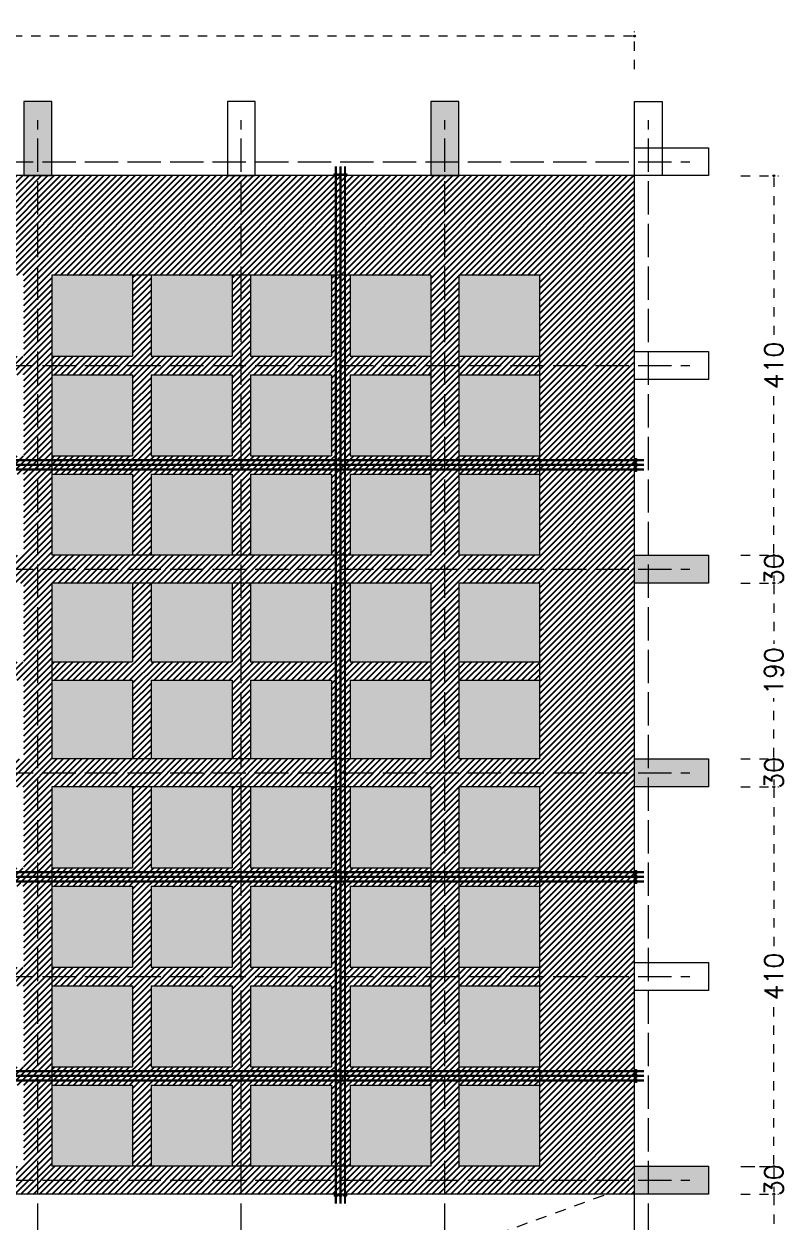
# Model space of a CAD drawing. Header units: metres. Extents: x -175 to 101, y -7 to 93.
# Drawn here: x 75.77 to 84.01, y 43.58 to 56.52 of the extents above; entities that cross this region are included whole.
import ezdxf

# ---------------------------------------------------------------- set-up
doc = ezdxf.new("R2010")
doc.units = ezdxf.units.M
doc.linetypes.add('ACAD_ISO02W100', pattern=[15, 12, -3])
doc.linetypes.add('ST_PUNTOS2', pattern=[0.03175, 0, -0.03175])
for name, color, linetype, lineweight, transparency in [('DG_COTAS', 250, 'Continuous', 5, 0.4), ('DG_DISCONTINUA', 252, 'ACAD_ISO02W100', 5, 0.6), ('DG_EJES', 253, 'ACAD_ISO02W100', 5, 0.7), ('E_TRANSPARENTE', 254, 'Continuous', 9, 0.4)]:
    doc.layers.add(name, color=color, linetype=linetype, lineweight=lineweight, transparency=transparency)
for name, color, linetype, lineweight in [('DG_MURO', 251, 'Continuous', 0), ('DG_SOMBREADO', 251, 'Continuous', 5), ('E_NERVIOS', 20, 'Continuous', 9), ('E_PILARES', 14, 'Continuous', 9), ('E_POSTENSADO', 12, 'Continuous', 13), ('E_SOMBREADO', 252, 'Continuous', 5), ('E_VIGAS', 14, 'Continuous', 9)]:
    doc.layers.add(name, color=color, linetype=linetype, lineweight=lineweight)
doc.styles.add('st_Romans', font='romans.shx')
doc.dimstyles.new('st50cm', dxfattribs={"dimscale": 0.5, "dimtxt": 0.4, "dimasz": 0.04, "dimexe": 0.1, "dimexo": 0.1, "dimgap": 0.1, "dimtad": 0, "dimdec": 1, "dimlfac": 100, "dimzin": 9, "dimdsep": 46, "dimtxsty": 'st_Romans', "dimblk": 'STDAVIDCOTA', "dimcen": 0, "dimdle": 0.05, "dimclrd": 33, "dimclre": 33, "dimclrt": 256, "dimazin": 2, "dimtfac": 1, "dimtdec": 1, "dimtofl": 0, "dimtmove": 0, "dimatfit": 3, "dimldrblk": 'DOTBLANK', "dimfxl": 1, "dimtolj": 1, "dimtzin": 1, "dimlwd": 5, "dimlwe": 5, "dimarcsym": 0})
pattern_1 = [(45, (60.478136, 37.583447), (-0.03367596, 0.03367596), [])]

# ---------------------------------------------------------------- blocks, each defined once
blk = doc.blocks.new('PILAR MARILDITA')
at = {"layer": 'DG_SOMBREADO', "transparency": 33554687}
h = blk.add_hatch(color=252, dxfattribs=at)
h.dxf.hatch_style = 1
h.paths.add_polyline_path([(-4788.306, 2918.811), (-4788.306, 2918.511), (-4789.106, 2918.511), (-4789.106, 2918.811)])
at = {"layer": 'DG_MURO'}
blk.add_lwpolyline([(-4788.306, 2918.511), (-4788.306, 2918.811), (-4789.106, 2918.811), (-4789.106, 2918.511)], close=True, dxfattribs=at)
blk = doc.blocks.new('STDAVIDCOTA')
at = {"color": 7}
blk.add_circle((0, 0), 0.5, dxfattribs=at)
blk = doc.blocks.new('*D98')
at = {"layer": 'Defpoints', "color": 0, "linetype": 'Continuous', "transparency": 16777216}
for p in [(82.368, 56.391), (64.768, 55.983), (82.368, 55.983)]:
    blk.add_point(p, dxfattribs=at)
at = {"layer": 'DG_COTAS', "color": 33, "linetype": 'ST_PUNTOS2', "lineweight": 5, "transparency": 16777216}
for p, q in [((64.768, 56.033), (64.768, 56.441)), ((82.368, 56.033), (82.368, 56.441)), ((64.788, 56.391), (73.18, 56.391)), ((82.348, 56.391), (73.956, 56.391))]:
    blk.add_line(p, q, dxfattribs=at)
at = {"layer": 'DG_COTAS', "color": 33, "linetype": 'Continuous', "lineweight": 5, "transparency": 16777216, "xscale": 0.02, "yscale": 0.02, "zscale": 0.02, "rotation": 180}
blk.add_blockref('STDAVIDCOTA', (64.768, 56.391), dxfattribs=at)
at = {"layer": 'DG_COTAS', "color": 33, "linetype": 'Continuous', "lineweight": 5, "transparency": 16777216, "xscale": 0.02, "yscale": 0.02, "zscale": 0.02}
blk.add_blockref('STDAVIDCOTA', (82.368, 56.391), dxfattribs=at)
at = {"layer": 'DG_COTAS', "linetype": 'Continuous', "transparency": 16777216, "insert": (73.568, 56.391), "char_height": 0.2, "attachment_point": 5, "style": 'st_Romans'}
blk.add_mtext('\\A1;1760', dxfattribs=at)
blk = doc.blocks.new('_DotBlank')
at = {"color": 0, "lineweight": -2}
blk.add_line((-0.5, 0), (-1, 0), dxfattribs=at)
blk.add_circle((0, 0), 0.5, dxfattribs=at)
blk = doc.blocks.new('*D111')
at = {"layer": 'Defpoints', "color": 0, "linetype": 'Continuous', "transparency": 16777216}
for p in [(83.468, 54.883), (83.468, 50.783), (83.875, 50.783)]:
    blk.add_point(p, dxfattribs=at)
at = {"layer": 'DG_COTAS', "color": 33, "linetype": 'ST_PUNTOS2', "lineweight": 5, "transparency": 16777216}
for p, q in [((83.518, 54.883), (83.925, 54.883)), ((83.875, 54.863), (83.875, 53.141)), ((83.875, 50.803), (83.875, 52.526)), ((83.518, 50.783), (83.925, 50.783))]:
    blk.add_line(p, q, dxfattribs=at)
at = {"layer": 'DG_COTAS', "color": 33, "linetype": 'Continuous', "lineweight": 5, "transparency": 16777216, "xscale": 0.02, "yscale": 0.02, "zscale": 0.02}
for p, rotation in [((83.875, 54.883), 90), ((83.875, 50.783), 270)]:
    blk.add_blockref('STDAVIDCOTA', p, dxfattribs=dict(at, rotation=rotation))
at = {"layer": 'DG_COTAS', "linetype": 'Continuous', "transparency": 16777216, "insert": (83.875, 52.833), "char_height": 0.2, "attachment_point": 5, "rotation": 90, "style": 'st_Romans'}
blk.add_mtext('\\A1;410', dxfattribs=at)
blk = doc.blocks.new('*D113')
at = {"layer": 'Defpoints', "color": 0, "linetype": 'Continuous', "transparency": 16777216}
for p in [(83.468, 50.783), (83.468, 50.483), (83.875, 50.483)]:
    blk.add_point(p, dxfattribs=at)
at = {"layer": 'DG_COTAS', "color": 33, "linetype": 'ST_PUNTOS2', "lineweight": 5, "transparency": 16777216}
for p, q in [((83.518, 50.783), (83.925, 50.783)), ((83.875, 50.763), (83.875, 50.503)), ((83.518, 50.483), (83.925, 50.483))]:
    blk.add_line(p, q, dxfattribs=at)
at = {"layer": 'DG_COTAS', "color": 33, "linetype": 'Continuous', "lineweight": 5, "transparency": 16777216, "xscale": 0.02, "yscale": 0.02, "zscale": 0.02}
for p, rotation in [((83.875, 50.783), 90), ((83.875, 50.483), 270)]:
    blk.add_blockref('STDAVIDCOTA', p, dxfattribs=dict(at, rotation=rotation))
at = {"layer": 'DG_COTAS', "linetype": 'Continuous', "transparency": 16777216, "insert": (83.875, 50.633), "char_height": 0.2, "attachment_point": 5, "rotation": 90, "style": 'st_Romans'}
blk.add_mtext('\\A1;30', dxfattribs=at)
blk = doc.blocks.new('*D114')
at = {"layer": 'Defpoints', "color": 0, "linetype": 'Continuous', "transparency": 16777216}
for p in [(83.468, 50.483), (83.468, 48.583), (83.875, 48.583)]:
    blk.add_point(p, dxfattribs=at)
at = {"layer": 'DG_COTAS', "color": 33, "linetype": 'ST_PUNTOS2', "lineweight": 5, "transparency": 16777216}
for p, q in [((83.518, 50.483), (83.925, 50.483)), ((83.875, 50.463), (83.875, 49.826)), ((83.875, 48.603), (83.875, 49.241)), ((83.518, 48.583), (83.925, 48.583))]:
    blk.add_line(p, q, dxfattribs=at)
at = {"layer": 'DG_COTAS', "color": 33, "linetype": 'Continuous', "lineweight": 5, "transparency": 16777216, "xscale": 0.02, "yscale": 0.02, "zscale": 0.02}
for p, rotation in [((83.875, 50.483), 90), ((83.875, 48.583), 270)]:
    blk.add_blockref('STDAVIDCOTA', p, dxfattribs=dict(at, rotation=rotation))
at = {"layer": 'DG_COTAS', "linetype": 'Continuous', "transparency": 16777216, "insert": (83.875, 49.533), "char_height": 0.2, "attachment_point": 5, "rotation": 90, "style": 'st_Romans'}
blk.add_mtext('\\A1;190', dxfattribs=at)
blk = doc.blocks.new('*D115')
at = {"layer": 'Defpoints', "color": 0, "linetype": 'Continuous', "transparency": 16777216}
for p in [(83.468, 48.583), (83.468, 48.283), (83.875, 48.283)]:
    blk.add_point(p, dxfattribs=at)
at = {"layer": 'DG_COTAS', "color": 33, "linetype": 'ST_PUNTOS2', "lineweight": 5, "transparency": 16777216}
for p, q in [((83.518, 48.583), (83.925, 48.583)), ((83.875, 48.563), (83.875, 48.303)), ((83.518, 48.283), (83.925, 48.283))]:
    blk.add_line(p, q, dxfattribs=at)
at = {"layer": 'DG_COTAS', "color": 33, "linetype": 'Continuous', "lineweight": 5, "transparency": 16777216, "xscale": 0.02, "yscale": 0.02, "zscale": 0.02}
for p, rotation in [((83.875, 48.583), 90), ((83.875, 48.283), 270)]:
    blk.add_blockref('STDAVIDCOTA', p, dxfattribs=dict(at, rotation=rotation))
at = {"layer": 'DG_COTAS', "linetype": 'Continuous', "transparency": 16777216, "insert": (83.875, 48.433), "char_height": 0.2, "attachment_point": 5, "rotation": 90, "style": 'st_Romans'}
blk.add_mtext('\\A1;30', dxfattribs=at)
blk = doc.blocks.new('*D116')
at = {"layer": 'Defpoints', "color": 0, "linetype": 'Continuous', "transparency": 16777216}
for p in [(83.468, 48.283), (83.518, 44.183), (83.875, 44.183)]:
    blk.add_point(p, dxfattribs=at)
at = {"layer": 'DG_COTAS', "color": 33, "linetype": 'ST_PUNTOS2', "lineweight": 5, "transparency": 16777216}
for p, q in [((83.518, 48.283), (83.925, 48.283)), ((83.875, 48.263), (83.875, 46.541)), ((83.875, 44.203), (83.875, 45.926)), ((83.568, 44.183), (83.925, 44.183))]:
    blk.add_line(p, q, dxfattribs=at)
at = {"layer": 'DG_COTAS', "color": 33, "linetype": 'Continuous', "lineweight": 5, "transparency": 16777216, "xscale": 0.02, "yscale": 0.02, "zscale": 0.02}
for p, rotation in [((83.875, 48.283), 90), ((83.875, 44.183), 270)]:
    blk.add_blockref('STDAVIDCOTA', p, dxfattribs=dict(at, rotation=rotation))
at = {"layer": 'DG_COTAS', "linetype": 'Continuous', "transparency": 16777216, "insert": (83.875, 46.233), "char_height": 0.2, "attachment_point": 5, "rotation": 90, "style": 'st_Romans'}
blk.add_mtext('\\A1;410', dxfattribs=at)
blk = doc.blocks.new('*D117')
at = {"layer": 'Defpoints', "color": 0, "linetype": 'Continuous', "transparency": 16777216}
for p in [(83.468, 44.183), (83.468, 43.883), (83.875, 43.883)]:
    blk.add_point(p, dxfattribs=at)
at = {"layer": 'DG_COTAS', "color": 33, "linetype": 'ST_PUNTOS2', "lineweight": 5, "transparency": 16777216}
for p, q in [((83.518, 44.183), (83.925, 44.183)), ((83.875, 44.163), (83.875, 43.903)), ((83.518, 43.883), (83.925, 43.883))]:
    blk.add_line(p, q, dxfattribs=at)
at = {"layer": 'DG_COTAS', "color": 33, "linetype": 'Continuous', "lineweight": 5, "transparency": 16777216, "xscale": 0.02, "yscale": 0.02, "zscale": 0.02}
for p, rotation in [((83.875, 44.183), 90), ((83.875, 43.883), 270)]:
    blk.add_blockref('STDAVIDCOTA', p, dxfattribs=dict(at, rotation=rotation))
at = {"layer": 'DG_COTAS', "linetype": 'Continuous', "transparency": 16777216, "insert": (83.875, 44.033), "char_height": 0.2, "attachment_point": 5, "rotation": 90, "style": 'st_Romans'}
blk.add_mtext('\\A1;30', dxfattribs=at)
blk = doc.blocks.new('*D118')
at = {"layer": 'Defpoints', "color": 0, "linetype": 'Continuous', "transparency": 16777216}
for p in [(83.468, 43.883), (83.468, 41.983), (83.875, 41.983)]:
    blk.add_point(p, dxfattribs=at)
at = {"layer": 'DG_COTAS', "color": 33, "linetype": 'ST_PUNTOS2', "lineweight": 5, "transparency": 16777216}
for p, q in [((83.518, 43.883), (83.925, 43.883)), ((83.875, 43.863), (83.875, 43.226)), ((83.875, 42.003), (83.875, 42.641)), ((83.518, 41.983), (83.925, 41.983))]:
    blk.add_line(p, q, dxfattribs=at)
at = {"layer": 'DG_COTAS', "color": 33, "linetype": 'Continuous', "lineweight": 5, "transparency": 16777216, "xscale": 0.02, "yscale": 0.02, "zscale": 0.02}
for p, rotation in [((83.875, 43.883), 90), ((83.875, 41.983), 270)]:
    blk.add_blockref('STDAVIDCOTA', p, dxfattribs=dict(at, rotation=rotation))
at = {"layer": 'DG_COTAS', "linetype": 'Continuous', "transparency": 16777216, "insert": (83.875, 42.933), "char_height": 0.2, "attachment_point": 5, "rotation": 90, "style": 'st_Romans'}
blk.add_mtext('\\A1;190', dxfattribs=at)
blk = doc.blocks.new('POST1')
at = {"layer": 'E_POSTENSADO'}
for p, q in [((-4661.351, 3073.912), (-4661.351, 3092.022)), ((-4661.341, 3073.912), (-4661.341, 3092.022)), ((-4661.301, 3073.912), (-4661.301, 3092.022)), ((-4661.291, 3073.912), (-4661.291, 3092.022)), ((-4661.251, 3073.912), (-4661.251, 3092.022)), ((-4661.241, 3073.912), (-4661.241, 3092.022))]:
    blk.add_line(p, q, dxfattribs=at)
at = {"layer": 'E_POSTENSADO', "linetype": 'Continuous'}
for points in [[(-4661.365, 3091.922), (-4661.365, 3091.942), (-4661.326, 3091.942), (-4661.326, 3091.922)], [(-4661.315, 3091.922), (-4661.315, 3091.942), (-4661.276, 3091.942), (-4661.276, 3091.922)], [(-4661.265, 3091.922), (-4661.265, 3091.942), (-4661.226, 3091.942), (-4661.226, 3091.922)], [(-4661.365, 3074.012), (-4661.365, 3073.992), (-4661.326, 3073.992), (-4661.326, 3074.012)], [(-4661.315, 3074.012), (-4661.315, 3073.992), (-4661.276, 3073.992), (-4661.276, 3074.012)], [(-4661.265, 3074.012), (-4661.265, 3073.992), (-4661.226, 3073.992), (-4661.226, 3074.012)]]:
    blk.add_lwpolyline(points, close=True, dxfattribs=at)
at = {"layer": 'E_TRANSPARENTE', "linetype": 'Continuous'}
blk.add_lwpolyline([(-4661.387, 3092.042), (-4661.204, 3092.042), (-4661.204, 3091.847), (-4661.387, 3091.847)], close=True, dxfattribs=at)

msp = doc.modelspace()

# ---------------------------------------------------------------- hatches: boundary and pattern name
at = {"linetype": 'Continuous', "transparency": 33554508}
h = msp.add_hatch(dxfattribs=at)
h.set_pattern_fill('ANSI31', color=256, scale=0.015)
h.set_pattern_definition(pattern_1)
h.paths.add_polyline_path([(82.3681, 54.8834), (82.3681, 54.8834), (64.7681, 54.8834), (64.7681, 53.8084), (66.9681, 53.8084), (66.9681, 50.7834), (64.7681, 50.7834), (64.7681, 50.4834), (66.9681, 50.4834), (66.9681, 48.5834), (64.7681, 48.5834), (64.7681, 48.2834), (66.9681, 48.2834), (66.9681, 44.1834), (64.7681, 44.1834), (64.7681, 43.8834), (82.3681, 43.8834), (82.3681, 44.1834)])
h.paths.add_polyline_path([(71.3681, 53.8084), (67.2681, 53.8084), (67.2681, 50.7834), (71.3681, 50.7834)], flags=16)
h.paths.add_polyline_path([(75.7681, 53.8084), (71.6681, 53.8084), (71.6681, 50.7834), (75.7681, 50.7834)], flags=16)
h.paths.add_polyline_path([(80.1681, 53.8084), (76.0681, 53.8084), (76.0681, 50.7834), (80.1681, 50.7834)], flags=16)
h.paths.add_polyline_path([(81.3431, 53.8084), (80.4681, 53.8084), (80.4681, 50.7834), (81.3431, 50.7834)], flags=16)
h.paths.add_polyline_path([(81.3431, 50.4834), (80.4681, 50.4834), (80.4681, 48.5834), (81.3431, 48.5834)], flags=16)
h.paths.add_polyline_path([(80.1681, 50.4834), (76.0681, 50.4834), (76.0681, 48.5834), (80.1681, 48.5834)], flags=16)
h.paths.add_polyline_path([(75.7681, 50.4834), (71.6681, 50.4834), (71.6681, 48.5834), (75.7681, 48.5834)], flags=16)
h.paths.add_polyline_path([(71.3681, 50.4834), (67.2681, 50.4834), (67.2681, 48.5834), (71.3681, 48.5834)], flags=16)
h.paths.add_polyline_path([(71.3681, 48.2834), (67.2681, 48.2834), (67.2681, 44.1834), (71.3681, 44.1834)], flags=16)
h.paths.add_polyline_path([(75.7681, 48.2834), (71.6681, 48.2834), (71.6681, 44.1834), (75.7681, 44.1834)], flags=16)
h.paths.add_polyline_path([(80.1681, 48.2834), (76.0681, 48.2834), (76.0681, 44.1834), (80.1681, 44.1834)], flags=16)
h.paths.add_polyline_path([(81.3431, 48.2834), (80.4681, 48.2834), (80.4681, 44.1834), (81.3431, 44.1834)], flags=16)
h = msp.add_hatch(dxfattribs=at)
h.set_pattern_fill('ANSI31', color=256, scale=0.015)
h.set_pattern_definition(pattern_1)
h.paths.add_polyline_path([(66.9681, 47.4084), (65.9681, 47.4084), (65.9681, 48.2834), (65.7681, 48.2834), (65.7681, 47.4084), (64.7681, 47.4084), (64.7681, 47.2084), (65.7681, 47.2084), (65.7681, 46.3334), (64.7681, 46.3334), (64.7681, 46.1334), (65.7681, 46.1334), (65.7681, 45.2584), (64.7681, 45.2584), (64.7681, 45.0584), (65.7681, 45.0584), (65.7681, 44.1834), (65.9681, 44.1834), (65.9681, 45.0584), (66.9681, 45.0584), (66.9681, 45.2584), (65.9681, 45.2584), (65.9681, 46.1334), (66.9681, 46.1334), (66.9681, 46.3334), (65.9681, 46.3334), (65.9681, 47.2084), (66.9681, 47.2084)])
h.paths.add_polyline_path([(71.3681, 47.4084), (70.4931, 47.4084), (70.4931, 48.2834), (70.2931, 48.2834), (70.2931, 47.4084), (69.4181, 47.4084), (69.4181, 48.2834), (69.2181, 48.2834), (69.2181, 47.4084), (68.3431, 47.4084), (68.3431, 48.2834), (68.1431, 48.2834), (68.1431, 47.4084), (67.2681, 47.4084), (67.2681, 47.2084), (68.1431, 47.2084), (68.1431, 46.3334), (67.2681, 46.3334), (67.2681, 46.1334), (68.1431, 46.1334), (68.1431, 45.2584), (67.2681, 45.2584), (67.2681, 45.0584), (68.1431, 45.0584), (68.1431, 44.1834), (68.3431, 44.1834), (68.3431, 45.0584), (69.2181, 45.0584), (69.2181, 44.1834), (69.4181, 44.1834), (69.4181, 45.0584), (70.2931, 45.0584), (70.2931, 44.1834), (70.4931, 44.1834), (70.4931, 45.0584), (71.3681, 45.0584), (71.3681, 45.2584), (70.4931, 45.2584), (70.4931, 46.1334), (71.3681, 46.1334), (71.3681, 46.3334), (70.4931, 46.3334), (70.4931, 47.2084), (71.3681, 47.2084)])
h.paths.add_polyline_path([(68.3431, 47.2084), (69.2181, 47.2084), (69.2181, 46.3334), (68.3431, 46.3334)], flags=16)
h.paths.add_polyline_path([(69.4181, 47.2084), (70.2931, 47.2084), (70.2931, 46.3334), (69.4181, 46.3334)], flags=16)
h.paths.add_polyline_path([(68.3431, 46.1334), (69.2181, 46.1334), (69.2181, 45.2584), (68.3431, 45.2584)], flags=16)
h.paths.add_polyline_path([(69.4181, 46.1334), (70.2931, 46.1334), (70.2931, 45.2584), (69.4181, 45.2584)], flags=16)
h.paths.add_polyline_path([(66.9681, 51.8584), (65.9681, 51.8584), (65.9681, 52.7334), (66.9681, 52.7334), (66.9681, 52.9334), (65.9681, 52.9334), (65.9681, 53.8084), (65.7681, 53.8084), (65.7681, 52.9334), (64.7681, 52.9334), (64.7681, 52.7334), (65.7681, 52.7334), (65.7681, 51.8584), (64.7681, 51.8584), (64.7681, 51.6584), (65.7681, 51.6584), (65.7681, 50.7834), (65.9681, 50.7834), (65.9681, 51.6584), (66.9681, 51.6584)])
h.paths.add_polyline_path([(65.9681, 50.4834), (65.7681, 50.4834), (65.7681, 49.6334), (64.7681, 49.6334), (64.7681, 49.4334), (65.7681, 49.4334), (65.7681, 48.5834), (65.9681, 48.5834), (65.9681, 49.4334), (66.9681, 49.4334), (66.9681, 49.6334), (65.9681, 49.6334)])
h.paths.add_polyline_path([(71.3681, 49.6334), (70.4931, 49.6334), (70.4931, 50.4834), (70.2931, 50.4834), (70.2931, 49.6334), (69.4181, 49.6334), (69.4181, 50.4834), (69.2181, 50.4834), (69.2181, 49.6334), (68.3431, 49.6334), (68.3431, 50.4834), (68.1431, 50.4834), (68.1431, 49.6334), (67.2681, 49.6334), (67.2681, 49.4334), (68.1431, 49.4334), (68.1431, 48.5834), (68.3431, 48.5834), (68.3431, 49.4334), (69.2181, 49.4334), (69.2181, 48.5834), (69.4181, 48.5834), (69.4181, 49.4334), (70.2931, 49.4334), (70.2931, 48.5834), (70.4931, 48.5834), (70.4931, 49.4334), (71.3681, 49.4334)])
h.paths.add_polyline_path([(70.4931, 52.7334), (71.3681, 52.7334), (71.3681, 52.9334), (70.4931, 52.9334), (70.4931, 53.8084), (70.2931, 53.8084), (70.2931, 52.9334), (69.4181, 52.9334), (69.4181, 53.8084), (69.2181, 53.8084), (69.2181, 52.9334), (68.3431, 52.9334), (68.3431, 53.8084), (68.1431, 53.8084), (68.1431, 52.9334), (67.2681, 52.9334), (67.2681, 52.7334), (68.1431, 52.7334), (68.1431, 51.8584), (67.2681, 51.8584), (67.2681, 51.6584), (68.1431, 51.6584), (68.1431, 50.7834), (68.3431, 50.7834), (68.3431, 51.6584), (69.2181, 51.6584), (69.2181, 50.7834), (69.4181, 50.7834), (69.4181, 51.6584), (70.2931, 51.6584), (70.2931, 50.7834), (70.4931, 50.7834), (70.4931, 51.6584), (71.3681, 51.6584), (71.3681, 51.8584), (70.4931, 51.8584)])
h.paths.add_polyline_path([(68.3431, 52.7334), (69.2181, 52.7334), (69.2181, 51.8584), (68.3431, 51.8584)], flags=16)
h.paths.add_polyline_path([(69.4181, 52.7334), (70.2931, 52.7334), (70.2931, 51.8584), (69.4181, 51.8584)], flags=16)
h.paths.add_polyline_path([(75.7681, 52.9334), (74.8931, 52.9334), (74.8931, 53.8084), (74.6931, 53.8084), (74.6931, 52.9334), (73.8181, 52.9334), (73.8181, 53.8084), (73.6181, 53.8084), (73.6181, 52.9334), (72.7431, 52.9334), (72.7431, 53.8084), (72.5431, 53.8084), (72.5431, 52.9334), (71.6681, 52.9334), (71.6681, 52.7334), (72.5431, 52.7334), (72.5431, 51.8584), (71.6681, 51.8584), (71.6681, 51.6584), (72.5431, 51.6584), (72.5431, 50.7834), (72.7431, 50.7834), (72.7431, 51.6584), (73.6181, 51.6584), (73.6181, 50.7834), (73.8181, 50.7834), (73.8181, 51.6584), (74.6931, 51.6584), (74.6931, 50.7834), (74.8931, 50.7834), (74.8931, 51.6584), (75.7681, 51.6584), (75.7681, 51.8584), (74.8931, 51.8584), (74.8931, 52.7334), (75.7681, 52.7334)])
h.paths.add_polyline_path([(72.7431, 52.7334), (73.6181, 52.7334), (73.6181, 51.8584), (72.7431, 51.8584)], flags=16)
h.paths.add_polyline_path([(73.8181, 52.7334), (74.6931, 52.7334), (74.6931, 51.8584), (73.8181, 51.8584)], flags=16)
h.paths.add_polyline_path([(80.1681, 52.9334), (79.2931, 52.9334), (79.2931, 53.8084), (79.0931, 53.8084), (79.0931, 52.9334), (78.2181, 52.9334), (78.2181, 53.8084), (78.0181, 53.8084), (78.0181, 52.9334), (77.1431, 52.9334), (77.1431, 53.8084), (76.9431, 53.8084), (76.9431, 52.9334), (76.0681, 52.9334), (76.0681, 52.7334), (76.9431, 52.7334), (76.9431, 51.8584), (76.0681, 51.8584), (76.0681, 51.6584), (76.9431, 51.6584), (76.9431, 50.7834), (77.1431, 50.7834), (77.1431, 51.6584), (78.0181, 51.6584), (78.0181, 50.7834), (78.2181, 50.7834), (78.2181, 51.6584), (79.0931, 51.6584), (79.0931, 50.7834), (79.2931, 50.7834), (79.2931, 51.6584), (80.1681, 51.6584), (80.1681, 51.8584), (79.2931, 51.8584), (79.2931, 52.7334), (80.1681, 52.7334)])
h.paths.add_polyline_path([(78.0181, 52.7334), (78.0181, 51.8584), (77.1431, 51.8584), (77.1431, 52.7334)], flags=16)
h.paths.add_polyline_path([(78.2181, 52.7334), (79.0931, 52.7334), (79.0931, 51.8584), (78.2181, 51.8584)], flags=16)
h.paths.add_polyline_path([(80.1681, 49.6334), (79.2931, 49.6334), (79.2931, 50.4834), (79.0931, 50.4834), (79.0931, 49.6334), (78.2181, 49.6334), (78.2181, 50.4834), (78.0181, 50.4834), (78.0181, 49.6334), (77.1431, 49.6334), (77.1431, 50.4834), (76.9431, 50.4834), (76.9431, 49.6334), (76.0681, 49.6334), (76.0681, 49.4334), (76.9431, 49.4334), (76.9431, 48.5834), (77.1431, 48.5834), (77.1431, 49.4334), (78.0181, 49.4334), (78.0181, 48.5834), (78.2181, 48.5834), (78.2181, 49.4334), (79.0931, 49.4334), (79.0931, 48.5834), (79.2931, 48.5834), (79.2931, 49.4334), (80.1681, 49.4334)])
h.paths.add_polyline_path([(75.7681, 49.6334), (74.8931, 49.6334), (74.8931, 50.4834), (74.6931, 50.4834), (74.6931, 49.6334), (73.8181, 49.6334), (73.8181, 50.4834), (73.6181, 50.4834), (73.6181, 49.6334), (72.7431, 49.6334), (72.7431, 50.4834), (72.5431, 50.4834), (72.5431, 49.6334), (71.6681, 49.6334), (71.6681, 49.4334), (72.5431, 49.4334), (72.5431, 48.5834), (72.7431, 48.5834), (72.7431, 49.4334), (73.6181, 49.4334), (73.6181, 48.5834), (73.8181, 48.5834), (73.8181, 49.4334), (74.6931, 49.4334), (74.6931, 48.5834), (74.8931, 48.5834), (74.8931, 49.4334), (75.7681, 49.4334)])
h.paths.add_polyline_path([(81.3431, 52.9334), (80.4681, 52.9334), (80.4681, 52.7334), (81.3431, 52.7334)])
h.paths.add_polyline_path([(81.3431, 51.8584), (80.4681, 51.8584), (80.4681, 51.6584), (81.3431, 51.6584)])
h.paths.add_polyline_path([(81.3431, 49.6334), (80.4681, 49.6334), (80.4681, 49.4334), (81.3431, 49.4334)])
h.paths.add_polyline_path([(75.7681, 47.4084), (74.8931, 47.4084), (74.8931, 48.2834), (74.6931, 48.2834), (74.6931, 47.4084), (73.8181, 47.4084), (73.8181, 48.2834), (73.6181, 48.2834), (73.6181, 47.4084), (72.7431, 47.4084), (72.7431, 48.2834), (72.5431, 48.2834), (72.5431, 47.4084), (71.6681, 47.4084), (71.6681, 47.2084), (72.5431, 47.2084), (72.5431, 46.3334), (71.6681, 46.3334), (71.6681, 46.1334), (72.5431, 46.1334), (72.5431, 45.2584), (71.6681, 45.2584), (71.6681, 45.0584), (72.5431, 45.0584), (72.5431, 44.1834), (72.7431, 44.1834), (72.7431, 45.0584), (73.6181, 45.0584), (73.6181, 44.1834), (73.8181, 44.1834), (73.8181, 45.0584), (74.6931, 45.0584), (74.6931, 44.1834), (74.8931, 44.1834), (74.8931, 45.0584), (75.7681, 45.0584), (75.7681, 45.2584), (74.8931, 45.2584), (74.8931, 46.1334), (75.7681, 46.1334), (75.7681, 46.3334), (74.8931, 46.3334), (74.8931, 47.2084), (75.7681, 47.2084)])
h.paths.add_polyline_path([(74.6931, 47.2084), (74.6931, 46.3334), (73.8181, 46.3334), (73.8181, 47.2084)], flags=16)
h.paths.add_polyline_path([(73.6181, 47.2084), (73.6181, 46.3334), (72.7431, 46.3334), (72.7431, 47.2084)], flags=16)
h.paths.add_polyline_path([(74.6931, 46.1334), (74.6931, 45.2584), (73.8181, 45.2584), (73.8181, 46.1334)], flags=16)
h.paths.add_polyline_path([(73.6181, 46.1334), (73.6181, 45.2584), (72.7431, 45.2584), (72.7431, 46.1334)], flags=16)
h.paths.add_polyline_path([(80.1681, 47.4084), (79.2931, 47.4084), (79.2931, 48.2834), (79.0931, 48.2834), (79.0931, 47.4084), (78.2181, 47.4084), (78.2181, 48.2834), (78.0181, 48.2834), (78.0181, 47.4084), (77.1431, 47.4084), (77.1431, 48.2834), (76.9431, 48.2834), (76.9431, 47.4084), (76.0681, 47.4084), (76.0681, 47.2084), (76.9431, 47.2084), (76.9431, 46.3334), (76.0681, 46.3334), (76.0681, 46.1334), (76.9431, 46.1334), (76.9431, 45.2584), (76.0681, 45.2584), (76.0681, 45.0584), (76.9431, 45.0584), (76.9431, 44.1834), (77.1431, 44.1834), (77.1431, 45.0584), (78.0181, 45.0584), (78.0181, 44.1834), (78.2181, 44.1834), (78.2181, 45.0584), (79.0931, 45.0584), (79.0931, 44.1834), (79.2931, 44.1834), (79.2931, 45.0584), (80.1681, 45.0584), (80.1681, 45.2584), (79.2931, 45.2584), (79.2931, 46.1334), (80.1681, 46.1334), (80.1681, 46.3334), (79.2931, 46.3334), (79.2931, 47.2084), (80.1681, 47.2084)])
h.paths.add_polyline_path([(77.1431, 47.2084), (78.0181, 47.2084), (78.0181, 46.3334), (77.1431, 46.3334)], flags=16)
h.paths.add_polyline_path([(77.1431, 46.1334), (78.0181, 46.1334), (78.0181, 45.2584), (77.1431, 45.2584)], flags=16)
h.paths.add_polyline_path([(78.2181, 47.2084), (79.0931, 47.2084), (79.0931, 46.3334), (78.2181, 46.3334)], flags=16)
h.paths.add_polyline_path([(78.2181, 46.1334), (79.0931, 46.1334), (79.0931, 45.2584), (78.2181, 45.2584)], flags=16)
h.paths.add_polyline_path([(81.3431, 47.4084), (80.4681, 47.4084), (80.4681, 47.2084), (81.3431, 47.2084)])
h.paths.add_polyline_path([(81.3431, 46.3334), (80.4681, 46.3334), (80.4681, 46.1334), (81.3431, 46.1334)])
h.paths.add_polyline_path([(81.3431, 45.2584), (80.4681, 45.2584), (80.4681, 45.0584), (81.3431, 45.0584)])
h.paths.add_polyline_path([(64.4581, 40.8084), (64.068, 40.8084), (64.068, 41.6834), (63.868, 41.6834), (63.868, 40.8084), (62.8681, 40.8084), (62.8681, 41.6834), (62.6681, 41.6834), (62.6681, 40.8084), (61.6683, 40.8084), (61.6683, 41.6834), (61.4683, 41.6834), (61.4683, 40.8084), (61.0781, 40.8084), (61.0781, 40.6084), (61.4683, 40.6084), (61.4683, 39.7334), (61.0781, 39.7334), (61.0781, 39.5334), (61.4683, 39.5334), (61.4683, 38.6584), (61.6683, 38.6584), (61.6683, 39.5334), (62.6681, 39.5334), (62.6681, 38.6584), (62.8681, 38.6584), (62.8681, 39.5334), (63.868, 39.5334), (63.868, 38.6584), (64.068, 38.6584), (64.068, 39.5334), (64.4581, 39.5334), (64.4581, 39.7334), (64.068, 39.7334), (64.068, 40.6084), (64.4581, 40.6084)])
h.paths.add_polyline_path([(62.6681, 40.6084), (62.6681, 39.7334), (61.6683, 39.7334), (61.6683, 40.6084)], flags=16)
h.paths.add_polyline_path([(62.8681, 40.6084), (63.868, 40.6084), (63.868, 39.7334), (62.8681, 39.7334)], flags=16)
at = {"layer": 'E_SOMBREADO', "linetype": 'Continuous', "transparency": 33554457}
h = msp.add_hatch(color=256, dxfattribs=at)
h.dxf.hatch_style = 1
h.paths.add_polyline_path([(76.9431, 53.8084), (76.0681, 53.8084), (76.0681, 52.9334), (76.9431, 52.9334)])
h = msp.add_hatch(color=256, dxfattribs=at)
h.dxf.hatch_style = 1
h.paths.add_polyline_path([(78.0181, 53.8084), (77.1431, 53.8084), (77.1431, 52.9334), (78.0181, 52.9334)])
h = msp.add_hatch(color=256, dxfattribs=at)
h.dxf.hatch_style = 1
h.paths.add_polyline_path([(79.0931, 53.8084), (78.2181, 53.8084), (78.2181, 52.9334), (79.0931, 52.9334)])
h = msp.add_hatch(color=256, dxfattribs=at)
h.dxf.hatch_style = 1
h.paths.add_polyline_path([(80.1681, 53.8084), (79.2931, 53.8084), (79.2931, 52.9334), (80.1681, 52.9334)])
h = msp.add_hatch(color=256, dxfattribs=at)
h.dxf.hatch_style = 1
h.paths.add_polyline_path([(81.3431, 53.8084), (80.4681, 53.8084), (80.4681, 52.9334), (81.3431, 52.9334)])
h = msp.add_hatch(color=256, dxfattribs=at)
h.dxf.hatch_style = 1
h.paths.add_polyline_path([(76.9431, 52.7334), (76.0681, 52.7334), (76.0681, 51.8584), (76.9431, 51.8584)])
h = msp.add_hatch(color=256, dxfattribs=at)
h.dxf.hatch_style = 1
h.paths.add_polyline_path([(78.0181, 52.7334), (77.1431, 52.7334), (77.1431, 51.8584), (78.0181, 51.8584)])
h = msp.add_hatch(color=256, dxfattribs=at)
h.dxf.hatch_style = 1
h.paths.add_polyline_path([(79.0931, 52.7334), (78.2181, 52.7334), (78.2181, 51.8584), (79.0931, 51.8584)])
h = msp.add_hatch(color=256, dxfattribs=at)
h.dxf.hatch_style = 1
h.paths.add_polyline_path([(80.1681, 52.7334), (79.2931, 52.7334), (79.2931, 51.8584), (80.1681, 51.8584)])
h = msp.add_hatch(color=256, dxfattribs=at)
h.dxf.hatch_style = 1
h.paths.add_polyline_path([(81.3431, 52.7334), (80.4681, 52.7334), (80.4681, 51.8584), (81.3431, 51.8584)])
h = msp.add_hatch(color=256, dxfattribs=at)
h.dxf.hatch_style = 1
h.paths.add_polyline_path([(76.9431, 51.6584), (76.0681, 51.6584), (76.0681, 50.7834), (76.9431, 50.7834)])
h = msp.add_hatch(color=256, dxfattribs=at)
h.dxf.hatch_style = 1
h.paths.add_polyline_path([(78.0181, 51.6584), (77.1431, 51.6584), (77.1431, 50.7834), (78.0181, 50.7834)])
h = msp.add_hatch(color=256, dxfattribs=at)
h.dxf.hatch_style = 1
h.paths.add_polyline_path([(79.0931, 51.6584), (78.2181, 51.6584), (78.2181, 50.7834), (79.0931, 50.7834)])
h = msp.add_hatch(color=256, dxfattribs=at)
h.dxf.hatch_style = 1
h.paths.add_polyline_path([(80.1681, 51.6584), (79.2931, 51.6584), (79.2931, 50.7834), (80.1681, 50.7834)])
h = msp.add_hatch(color=256, dxfattribs=at)
h.dxf.hatch_style = 1
h.paths.add_polyline_path([(81.3431, 51.6584), (80.4681, 51.6584), (80.4681, 50.7834), (81.3431, 50.7834)])
h = msp.add_hatch(color=256, dxfattribs=at)
h.dxf.hatch_style = 1
h.paths.add_polyline_path([(76.9431, 50.4834), (76.0681, 50.4834), (76.0681, 49.6334), (76.9431, 49.6334)])
h = msp.add_hatch(color=256, dxfattribs=at)
h.dxf.hatch_style = 1
h.paths.add_polyline_path([(78.0181, 50.4834), (77.1431, 50.4834), (77.1431, 49.6334), (78.0181, 49.6334)])
h = msp.add_hatch(color=256, dxfattribs=at)
h.dxf.hatch_style = 1
h.paths.add_polyline_path([(79.0931, 50.4834), (78.2181, 50.4834), (78.2181, 49.6334), (79.0931, 49.6334)])
h = msp.add_hatch(color=256, dxfattribs=at)
h.dxf.hatch_style = 1
h.paths.add_polyline_path([(80.1681, 50.4834), (79.2931, 50.4834), (79.2931, 49.6334), (80.1681, 49.6334)])
h = msp.add_hatch(color=256, dxfattribs=at)
h.dxf.hatch_style = 1
h.paths.add_polyline_path([(81.3431, 50.4834), (80.4681, 50.4834), (80.4681, 49.6334), (81.3431, 49.6334)])
h = msp.add_hatch(color=256, dxfattribs=at)
h.dxf.hatch_style = 1
h.paths.add_polyline_path([(76.9431, 49.4334), (76.0681, 49.4334), (76.0681, 48.5834), (76.9431, 48.5834)])
h = msp.add_hatch(color=256, dxfattribs=at)
h.dxf.hatch_style = 1
h.paths.add_polyline_path([(78.0181, 49.4334), (77.1431, 49.4334), (77.1431, 48.5834), (78.0181, 48.5834)])
h = msp.add_hatch(color=256, dxfattribs=at)
h.dxf.hatch_style = 1
h.paths.add_polyline_path([(79.0931, 49.4334), (78.2181, 49.4334), (78.2181, 48.5834), (79.0931, 48.5834)])
h = msp.add_hatch(color=256, dxfattribs=at)
h.dxf.hatch_style = 1
h.paths.add_polyline_path([(80.1681, 49.4334), (79.2931, 49.4334), (79.2931, 48.5834), (80.1681, 48.5834)])
h = msp.add_hatch(color=256, dxfattribs=at)
h.dxf.hatch_style = 1
h.paths.add_polyline_path([(81.3431, 49.4334), (80.4681, 49.4334), (80.4681, 48.5834), (81.3431, 48.5834)])
h = msp.add_hatch(color=256, dxfattribs=at)
h.dxf.hatch_style = 1
h.paths.add_polyline_path([(76.9431, 48.2834), (76.0681, 48.2834), (76.0681, 47.4084), (76.9431, 47.4084)])
h = msp.add_hatch(color=256, dxfattribs=at)
h.dxf.hatch_style = 1
h.paths.add_polyline_path([(78.0181, 48.2834), (77.1431, 48.2834), (77.1431, 47.4084), (78.0181, 47.4084)])
h = msp.add_hatch(color=256, dxfattribs=at)
h.dxf.hatch_style = 1
h.paths.add_polyline_path([(79.0931, 48.2834), (78.2181, 48.2834), (78.2181, 47.4084), (79.0931, 47.4084)])
h = msp.add_hatch(color=256, dxfattribs=at)
h.dxf.hatch_style = 1
h.paths.add_polyline_path([(80.1681, 48.2834), (79.2931, 48.2834), (79.2931, 47.4084), (80.1681, 47.4084)])
h = msp.add_hatch(color=256, dxfattribs=at)
h.dxf.hatch_style = 1
h.paths.add_polyline_path([(81.3431, 48.2834), (80.4681, 48.2834), (80.4681, 47.4084), (81.3431, 47.4084)])
h = msp.add_hatch(color=256, dxfattribs=at)
h.dxf.hatch_style = 1
h.paths.add_polyline_path([(76.9431, 47.2084), (76.0681, 47.2084), (76.0681, 46.3334), (76.9431, 46.3334)])
h = msp.add_hatch(color=256, dxfattribs=at)
h.dxf.hatch_style = 1
h.paths.add_polyline_path([(78.0181, 47.2084), (77.1431, 47.2084), (77.1431, 46.3334), (78.0181, 46.3334)])
h = msp.add_hatch(color=256, dxfattribs=at)
h.dxf.hatch_style = 1
h.paths.add_polyline_path([(79.0931, 47.2084), (78.2181, 47.2084), (78.2181, 46.3334), (79.0931, 46.3334)])
h = msp.add_hatch(color=256, dxfattribs=at)
h.dxf.hatch_style = 1
h.paths.add_polyline_path([(80.1681, 47.2084), (79.2931, 47.2084), (79.2931, 46.3334), (80.1681, 46.3334)])
h = msp.add_hatch(color=256, dxfattribs=at)
h.dxf.hatch_style = 1
h.paths.add_polyline_path([(81.3431, 47.2084), (80.4681, 47.2084), (80.4681, 46.3334), (81.3431, 46.3334)])
h = msp.add_hatch(color=256, dxfattribs=at)
h.dxf.hatch_style = 1
h.paths.add_polyline_path([(76.9431, 46.1334), (76.0681, 46.1334), (76.0681, 45.2584), (76.9431, 45.2584)])
h = msp.add_hatch(color=256, dxfattribs=at)
h.dxf.hatch_style = 1
h.paths.add_polyline_path([(78.0181, 46.1334), (77.1431, 46.1334), (77.1431, 45.2584), (78.0181, 45.2584)])
h = msp.add_hatch(color=256, dxfattribs=at)
h.dxf.hatch_style = 1
h.paths.add_polyline_path([(79.0931, 46.1334), (78.2181, 46.1334), (78.2181, 45.2584), (79.0931, 45.2584)])
h = msp.add_hatch(color=256, dxfattribs=at)
h.dxf.hatch_style = 1
h.paths.add_polyline_path([(80.1681, 46.1334), (79.2931, 46.1334), (79.2931, 45.2584), (80.1681, 45.2584)])
h = msp.add_hatch(color=256, dxfattribs=at)
h.dxf.hatch_style = 1
h.paths.add_polyline_path([(81.3431, 46.1334), (80.4681, 46.1334), (80.4681, 45.2584), (81.3431, 45.2584)])
h = msp.add_hatch(color=256, dxfattribs=at)
h.dxf.hatch_style = 1
h.paths.add_polyline_path([(76.9431, 45.0584), (76.0681, 45.0584), (76.0681, 44.1834), (76.9431, 44.1834)])
h = msp.add_hatch(color=256, dxfattribs=at)
h.dxf.hatch_style = 1
h.paths.add_polyline_path([(78.0181, 45.0584), (77.1431, 45.0584), (77.1431, 44.1834), (78.0181, 44.1834)])
h = msp.add_hatch(color=256, dxfattribs=at)
h.dxf.hatch_style = 1
h.paths.add_polyline_path([(79.0931, 45.0584), (78.2181, 45.0584), (78.2181, 44.1834), (79.0931, 44.1834)])
h = msp.add_hatch(color=256, dxfattribs=at)
h.dxf.hatch_style = 1
h.paths.add_polyline_path([(80.1681, 45.0584), (79.2931, 45.0584), (79.2931, 44.1834), (80.1681, 44.1834)])
h = msp.add_hatch(color=256, dxfattribs=at)
h.dxf.hatch_style = 1
h.paths.add_polyline_path([(81.3431, 45.0584), (80.4681, 45.0584), (80.4681, 44.1834), (81.3431, 44.1834)])

# ---------------------------------------------------------------- linework, layer by layer
at = {"layer": 'DG_DISCONTINUA', "ltscale": 0.01}
msp.add_line((64.7681, 37.5834), (82.0681, 43.8834), dxfattribs=at)
at = {"layer": 'DG_EJES', "ltscale": 0.03}
for p, q in [((75.9181, 36.9834), (75.9181, 55.4834)), ((78.1181, 36.9834), (78.1181, 55.4834)), ((82.5181, 36.9834), (82.5181, 55.4834)), ((64.4681, 55.0334), (82.9681, 55.0334)), ((64.4681, 50.6334), (82.9681, 50.6334)), ((64.4681, 48.4334), (82.9681, 48.4334)), ((64.4681, 44.0334), (82.9681, 44.0334))]:
    msp.add_line(p, q, dxfattribs=at)
at = {"layer": 'DG_EJES', "ltscale": 0.03, "transparency": 33554483}
for p, q in [((80.3181, 36.9834), (80.3181, 55.4834)), ((64.4681, 52.8334), (82.9681, 52.8334)), ((64.4681, 46.2334), (82.9681, 46.2334))]:
    msp.add_line(p, q, dxfattribs=at)
at = {"layer": 'E_NERVIOS', "linetype": 'Continuous'}
for p, q in [((76.9431, 53.8084), (76.9431, 52.9334)), ((77.1431, 53.8084), (77.1431, 52.9334)), ((78.0181, 53.8084), (78.0181, 52.9334)), ((78.2181, 53.8084), (78.2181, 52.9334)), ((79.0931, 53.8084), (79.0931, 52.9334)), ((79.2931, 53.8084), (79.2931, 52.9334)), ((76.0681, 52.9334), (76.9431, 52.9334)), ((77.1431, 52.9334), (78.0181, 52.9334)), ((78.2181, 52.9334), (79.0931, 52.9334)), ((79.2931, 52.9334), (80.1681, 52.9334)), ((80.4681, 52.9334), (81.3431, 52.9334)), ((76.0681, 52.7334), (76.9431, 52.7334)), ((76.9431, 52.7334), (76.9431, 51.8584)), ((77.1431, 52.7334), (77.1431, 51.8584)), ((77.1431, 52.7334), (78.0181, 52.7334)), ((78.0181, 52.7334), (78.0181, 51.8584)), ((78.2181, 52.7334), (78.2181, 51.8584)), ((78.2181, 52.7334), (79.0931, 52.7334)), ((79.0931, 52.7334), (79.0931, 51.8584)), ((79.2931, 52.7334), (79.2931, 51.8584)), ((79.2931, 52.7334), (80.1681, 52.7334)), ((80.4681, 52.7334), (81.3431, 52.7334)), ((76.0681, 51.8584), (76.9431, 51.8584)), ((77.1431, 51.8584), (78.0181, 51.8584)), ((78.2181, 51.8584), (79.0931, 51.8584)), ((79.2931, 51.8584), (80.1681, 51.8584)), ((80.4681, 51.8584), (81.3431, 51.8584)), ((76.0681, 51.6584), (76.9431, 51.6584)), ((76.9431, 51.6584), (76.9431, 50.7834)), ((77.1431, 51.6584), (77.1431, 50.7834)), ((77.1431, 51.6584), (78.0181, 51.6584)), ((78.0181, 51.6584), (78.0181, 50.7834)), ((78.2181, 51.6584), (78.2181, 50.7834)), ((78.2181, 51.6584), (79.0931, 51.6584)), ((79.0931, 51.6584), (79.0931, 50.7834)), ((79.2931, 51.6584), (79.2931, 50.7834)), ((79.2931, 51.6584), (80.1681, 51.6584)), ((80.4681, 51.6584), (81.3431, 51.6584)), ((76.9431, 50.4834), (76.9431, 49.6334)), ((77.1431, 50.4834), (77.1431, 49.6334)), ((78.0181, 50.4834), (78.0181, 49.6334)), ((78.2181, 50.4834), (78.2181, 49.6334)), ((79.0931, 50.4834), (79.0931, 49.6334)), ((79.2931, 50.4834), (79.2931, 49.6334)), ((76.0681, 49.6334), (76.9431, 49.6334)), ((77.1431, 49.6334), (78.0181, 49.6334)), ((78.2181, 49.6334), (79.0931, 49.6334)), ((79.2931, 49.6334), (80.1681, 49.6334)), ((80.4681, 49.6334), (81.3431, 49.6334)), ((76.0681, 49.4334), (76.9431, 49.4334)), ((76.9431, 49.4334), (76.9431, 48.5834)), ((77.1431, 49.4334), (77.1431, 48.5834)), ((77.1431, 49.4334), (78.0181, 49.4334)), ((78.0181, 49.4334), (78.0181, 48.5834)), ((78.2181, 49.4334), (78.2181, 48.5834)), ((78.2181, 49.4334), (79.0931, 49.4334)), ((79.0931, 49.4334), (79.0931, 48.5834)), ((79.2931, 49.4334), (79.2931, 48.5834)), ((79.2931, 49.4334), (80.1681, 49.4334)), ((80.4681, 49.4334), (81.3431, 49.4334)), ((76.9431, 48.2834), (76.9431, 47.4084)), ((77.1431, 48.2834), (77.1431, 47.4084)), ((78.0181, 48.2834), (78.0181, 47.4084)), ((78.2181, 48.2834), (78.2181, 47.4084)), ((79.0931, 48.2834), (79.0931, 47.4084)), ((79.2931, 48.2834), (79.2931, 47.4084)), ((76.0681, 47.4084), (76.9431, 47.4084)), ((77.1431, 47.4084), (78.0181, 47.4084)), ((78.2181, 47.4084), (79.0931, 47.4084)), ((79.2931, 47.4084), (80.1681, 47.4084)), ((80.4681, 47.4084), (81.3431, 47.4084)), ((76.0681, 47.2084), (76.9431, 47.2084)), ((76.9431, 47.2084), (76.9431, 46.3334)), ((77.1431, 47.2084), (77.1431, 46.3334)), ((77.1431, 47.2084), (78.0181, 47.2084)), ((78.0181, 47.2084), (78.0181, 46.3334)), ((78.2181, 47.2084), (78.2181, 46.3334)), ((78.2181, 47.2084), (79.0931, 47.2084)), ((79.0931, 47.2084), (79.0931, 46.3334)), ((79.2931, 47.2084), (79.2931, 46.3334)), ((79.2931, 47.2084), (80.1681, 47.2084)), ((80.4681, 47.2084), (81.3431, 47.2084)), ((76.0681, 46.3334), (76.9431, 46.3334)), ((77.1431, 46.3334), (78.0181, 46.3334)), ((78.2181, 46.3334), (79.0931, 46.3334)), ((79.2931, 46.3334), (80.1681, 46.3334)), ((80.4681, 46.3334), (81.3431, 46.3334)), ((76.0681, 46.1334), (76.9431, 46.1334)), ((76.9431, 46.1334), (76.9431, 45.2584)), ((77.1431, 46.1334), (77.1431, 45.2584)), ((77.1431, 46.1334), (78.0181, 46.1334)), ((78.0181, 46.1334), (78.0181, 45.2584)), ((78.2181, 46.1334), (78.2181, 45.2584)), ((78.2181, 46.1334), (79.0931, 46.1334)), ((79.0931, 46.1334), (79.0931, 45.2584)), ((79.2931, 46.1334), (79.2931, 45.2584)), ((79.2931, 46.1334), (80.1681, 46.1334)), ((80.4681, 46.1334), (81.3431, 46.1334)), ((76.0681, 45.2584), (76.9431, 45.2584)), ((77.1431, 45.2584), (78.0181, 45.2584)), ((78.2181, 45.2584), (79.0931, 45.2584)), ((79.2931, 45.2584), (80.1681, 45.2584)), ((80.4681, 45.2584), (81.3431, 45.2584)), ((76.0681, 45.0584), (76.9431, 45.0584)), ((76.9431, 45.0584), (76.9431, 44.1834)), ((77.1431, 45.0584), (77.1431, 44.1834)), ((77.1431, 45.0584), (78.0181, 45.0584)), ((78.0181, 45.0584), (78.0181, 44.1834)), ((78.2181, 45.0584), (78.2181, 44.1834)), ((78.2181, 45.0584), (79.0931, 45.0584)), ((79.0931, 45.0584), (79.0931, 44.1834)), ((79.2931, 45.0584), (79.2931, 44.1834)), ((79.2931, 45.0584), (80.1681, 45.0584)), ((80.4681, 45.0584), (81.3431, 45.0584))]:
    msp.add_line(p, q, dxfattribs=at)
at = {"layer": 'E_POSTENSADO'}
for p, q in [((79.1356, 43.7835), (79.1356, 54.9835)), ((79.1456, 43.7835), (79.1456, 54.9835)), ((79.1856, 43.7835), (79.1856, 54.9835)), ((79.1956, 43.7835), (79.1956, 54.9835)), ((79.2356, 43.7835), (79.2356, 54.9835)), ((79.2456, 43.7835), (79.2456, 54.9835))]:
    msp.add_line(p, q, dxfattribs=at)
at = {"layer": 'E_POSTENSADO', "linetype": 'Continuous'}
for points in [[(79.1215, 54.8835), (79.1215, 54.9033), (79.1597, 54.9033), (79.1597, 54.8835)], [(79.1715, 54.8835), (79.1715, 54.9033), (79.2097, 54.9033), (79.2097, 54.8835)], [(79.2215, 54.8835), (79.2215, 54.9033), (79.2597, 54.9033), (79.2597, 54.8835)], [(79.1216, 43.8835), (79.1216, 43.8636), (79.1597, 43.8636), (79.1597, 43.8835)], [(79.1716, 43.8835), (79.1716, 43.8636), (79.2097, 43.8636), (79.2097, 43.8835)], [(79.2216, 43.8835), (79.2216, 43.8636), (79.2597, 43.8636), (79.2597, 43.8835)]]:
    msp.add_lwpolyline(points, close=True, dxfattribs=at)
at = {"layer": 'E_SOMBREADO', "linetype": 'Continuous'}
for points in [[(77.9681, 54.8834), (78.2681, 54.8834), (78.2681, 55.6834), (77.9681, 55.6834)], [(82.6681, 54.8834), (82.3681, 54.8834), (82.3681, 55.6834), (82.6681, 55.6834)], [(82.3681, 54.8834), (82.3681, 55.1834), (83.1681, 55.1834), (83.1681, 54.8834)], [(82.3681, 52.9834), (83.1681, 52.9834), (83.1681, 52.6834), (82.3681, 52.6834)], [(82.3681, 46.3834), (83.1681, 46.3834), (83.1681, 46.0834), (82.3681, 46.0834)]]:
    msp.add_lwpolyline(points, close=True, dxfattribs=at)
at = {"layer": 'E_VIGAS', "linetype": 'Continuous'}
for p, q in [((82.3681, 54.8834), (64.7681, 54.8834)), ((82.3681, 37.5834), (82.3681, 54.8834)), ((76.0681, 53.8084), (76.0681, 50.7834)), ((80.1681, 53.8084), (80.1681, 50.7834)), ((80.4681, 53.8084), (80.4681, 50.7834)), ((80.1681, 50.7834), (76.0681, 50.7834)), ((81.3431, 50.7834), (80.4681, 50.7834)), ((76.0681, 50.4834), (76.0681, 48.5834)), ((80.1681, 50.4834), (76.0681, 50.4834)), ((80.1681, 50.4834), (80.1681, 48.5834)), ((80.4681, 50.4834), (80.4681, 48.5834)), ((81.3431, 50.4834), (80.4681, 50.4834)), ((80.1681, 48.5834), (76.0681, 48.5834)), ((81.3431, 48.5834), (80.4681, 48.5834)), ((76.0681, 48.2834), (76.0681, 44.1834)), ((80.1681, 48.2834), (76.0681, 48.2834)), ((80.1681, 48.2834), (80.1681, 44.1834)), ((80.4681, 48.2834), (80.4681, 44.1834)), ((81.3431, 48.2834), (80.4681, 48.2834)), ((80.1681, 44.1834), (76.0681, 44.1834)), ((81.3431, 44.1834), (80.4681, 44.1834)), ((82.3681, 43.8834), (64.7681, 43.8834))]:
    msp.add_line(p, q, dxfattribs=at)
for points in [[(80.1681, 53.8084), (76.0681, 53.8084)], [(81.3431, 50.7834), (81.3431, 53.8084), (80.4681, 53.8084)], [(81.3431, 48.5834), (81.3431, 50.4834)], [(81.3431, 44.1834), (81.3431, 48.2834)]]:
    msp.add_lwpolyline(points, dxfattribs=at)

# ---------------------------------------------------------------- block references
at = {"layer": 'E_PILARES', "linetype": 'Continuous', "rotation": 89.99999999984604}
for p in [(2994.579, 4843.9897), (2998.979, 4843.9897)]:
    msp.add_blockref('PILAR MARILDITA', p, dxfattribs=at)
at = {"layer": 'E_PILARES', "linetype": 'Continuous', "xscale": -1, "rotation": 180}
for p in [(4871.4744, 2969.2943), (4871.4744, 2967.0943), (4871.4744, 2962.6943)]:
    msp.add_blockref('PILAR MARILDITA', p, dxfattribs=at)
at = {"layer": 'E_POSTENSADO', "linetype": 'Continuous', "xscale": -1, "rotation": 90.00006407849723}
for p in [(3156.3852, -4609.5336), (3156.3853, -4613.9836), (3156.3853, -4616.1336)]:
    msp.add_blockref('POST1', p, dxfattribs=at)

# ---------------------------------------------------------------- dimensions: what is measured, and where the dimension line sits
at = {"layer": 'DG_COTAS', "linetype": 'Continuous'}
dim = msp.add_linear_dim(base=(82.3681, 56.3906), p1=(64.7681, 55.9834), p2=(82.3681, 55.9834), dimstyle='st50cm', dxfattribs=at)
dim.commit()
dim.dimension.update_dxf_attribs({"geometry": '*D98', "text_midpoint": (73.5681, 56.3906)})
dim = msp.add_linear_dim(base=(83.8752, 50.7834), p1=(83.4681, 54.8834), p2=(83.4681, 50.7834), angle=270, dimstyle='st50cm', override={"dimtmove": 1}, dxfattribs=at)
dim.commit()
dim.dimension.update_dxf_attribs({"geometry": '*D111', "text_midpoint": (83.8752, 52.8334)})
for base, p1, p2, picture, middle in [((83.8752, 50.4834), (83.4681, 50.7834), (83.4681, 50.4834), '*D113', (83.8752, 50.6334)), ((83.8752, 48.5834), (83.4681, 50.4834), (83.4681, 48.5834), '*D114', (83.8752, 49.5334)), ((83.8752, 48.2834), (83.4681, 48.5834), (83.4681, 48.2834), '*D115', (83.8752, 48.4334)), ((83.8752, 44.1834), (83.4681, 48.2834), (83.5181, 44.1834), '*D116', (83.8752, 46.2334)), ((83.8752, 43.8834), (83.4681, 44.1834), (83.4681, 43.8834), '*D117', (83.8752, 44.0334)), ((83.8752, 41.9834), (83.4681, 43.8834), (83.4681, 41.9834), '*D118', (83.8752, 42.9334))]:
    dim = msp.add_linear_dim(base=base, p1=p1, p2=p2, angle=270, dimstyle='st50cm', override={"dimtmove": 1}, dxfattribs=at)
    dim.commit()
    dim.dimension.update_dxf_attribs({"geometry": picture, "text_midpoint": middle, "dimtype": 160})

doc.saveas('drawing.dxf')
